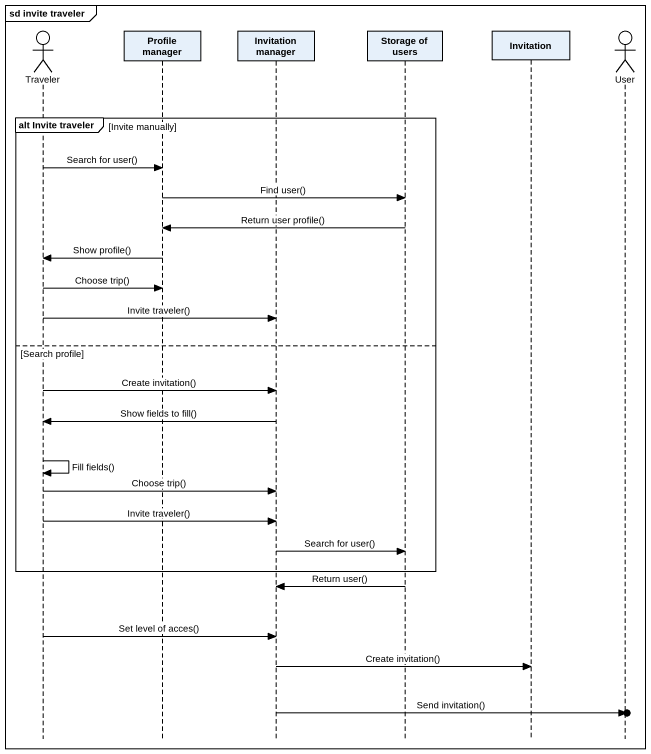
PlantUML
@startuml
mainframe sd invite traveler
hide footbox
actor Traveler
participant "Profile manager" as Profile_manager
participant "Invitation manager" as Invitation_manager
participant "Storage of users" as Storage_of_users
participant Invitation
actor User

group alt Invite traveler [Invite manually]
  Traveler -> Profile_manager : Search for user()
  Profile_manager -> Storage_of_users : Find user()
  Storage_of_users -> Profile_manager : Return user profile()
  Profile_manager -> Traveler : Show profile()
  Traveler -> Profile_manager : Choose trip()
  Traveler -> Invitation_manager : Invite traveler()
else Search profile
  Traveler -> Invitation_manager : Create invitation()
  Invitation_manager -> Traveler : Show fields to fill()
  Traveler -> Traveler : Fill fields()
  Traveler -> Invitation_manager : Choose trip()
  Traveler -> Invitation_manager : Invite traveler()
  Invitation_manager -> Storage_of_users : Search for user()
end
Storage_of_users -> Invitation_manager : Return user()
Traveler -> Invitation_manager : Set level of acces()
Invitation_manager -> Invitation : Create invitation()
Invitation_manager ->o] : Send invitation()
@enduml
